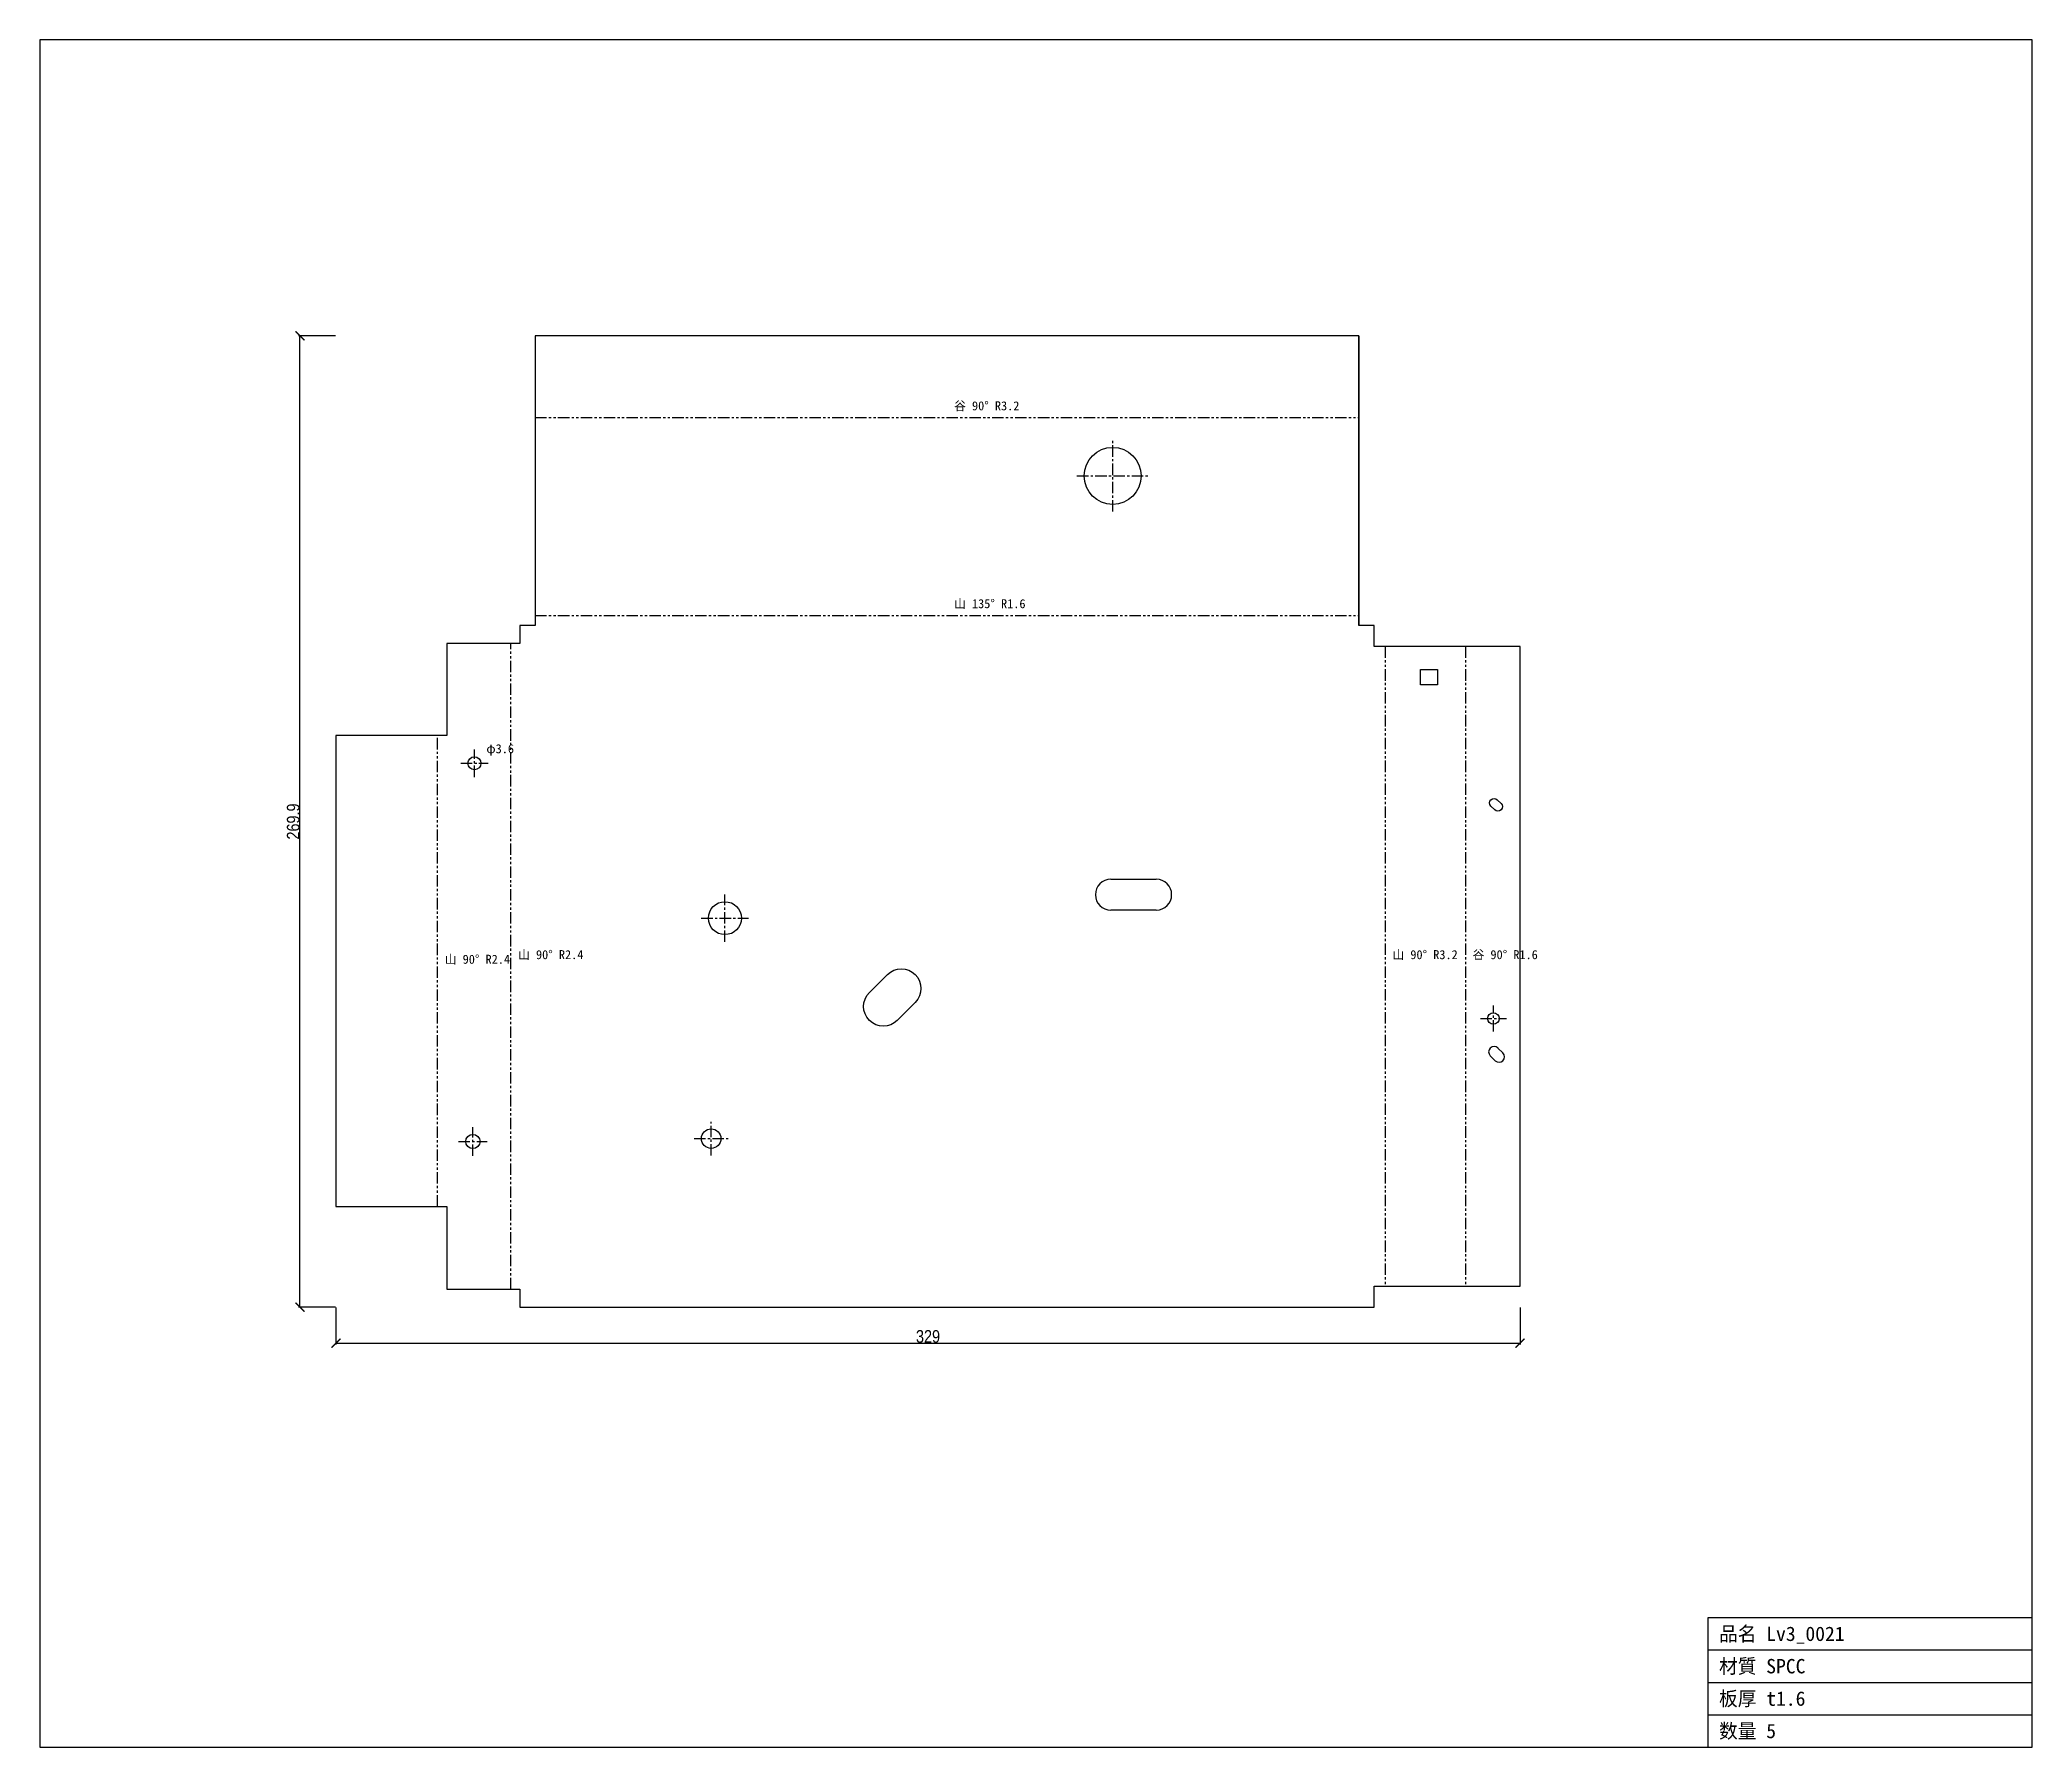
# Model space of a CAD drawing. Header units: millimetres. Extents: x -133 to 420, y -122 to 352.
import ezdxf

# ---------------------------------------------------------------- set-up
doc = ezdxf.new("R2010")
doc.units = ezdxf.units.MM
doc.linetypes.add('CENTER', pattern=[5.08, 3.175, -0.635, 0.635, -0.635])
doc.linetypes.add('PHANTOM', pattern=[6.35, 3.175, -0.635, 0.635, -0.635, 0.635, -0.635])
for name, color, linetype in [('1', 7, 'Continuous'), ('11', 7, 'Continuous'), ('18', 7, 'Continuous'), ('19', 7, 'Continuous'), ('5', 7, 'Continuous'), ('6', 7, 'Continuous')]:
    doc.layers.add(name, color=color, linetype=linetype)
doc.styles.add('OpenSansCondensed-Light', font='OpenSansCondensed-Light.ttf')
doc.dimstyles.new('EZDXF', dxfattribs={"dimtxt": 0.25, "dimasz": 0.175, "dimexe": 0.375, "dimexo": 0.125, "dimgap": 0.1, "dimtad": 1, "dimlfac": 100, "dimzin": 12, "dimdsep": 46, "dimtxsty": 'OpenSansCondensed-Light', "dimblk": 'ARCHTICK', "dimcen": 2.5, "dimazin": 3, "dimtfac": 0.5, "dimtmove": 2, "dimatfit": 3})

# ---------------------------------------------------------------- blocks, each defined once
blk = doc.blocks.new('HOLE_D5_42')
blk.add_circle((0, 0), 2.71)
blk = doc.blocks.new('HOLE_D3_96')
blk.add_circle((0, 0), 1.98)
blk = doc.blocks.new('_ARCHTICK')
at = {"color": 0, "linetype": 'BYBLOCK', "const_width": 0.15}
blk.add_lwpolyline([(-0.5, -0.5), (0.5, 0.5)], dxfattribs=at)

msp = doc.modelspace()

# ---------------------------------------------------------------- linework, layer by layer
at = {"layer": '1', "color": 3, "linetype": 'PHANTOM'}
for p, q in [((4.2, 247.19), (233.07, 247.19)), ((4.2, 192.22), (233.07, 192.22)), ((-2.51, 5), (-2.51, 184.4)), ((240.41, 183.6), (240.41, 94.7)), ((262.66, 183.6), (262.66, 94.7)), ((-22.88, 27.98), (-22.88, 158.86)), ((240.41, 94.7), (240.41, 5.8)), ((262.66, 94.7), (262.66, 5.8))]:
    msp.add_line(p, q, dxfattribs=at)
at = {"layer": '19', "color": 7, "linetype": 'CONTINUOUS'}
for p, q in [((420.12, 352.13), (-133.4, 352.13)), ((-133.4, 352.13), (-133.4, -122.25)), ((420.12, -122.25), (420.12, 352.13)), ((330.12, -122.25), (330.12, -86.25)), ((330.12, -86.25), (420.12, -86.25)), ((330.12, -95.25), (420.12, -95.25)), ((330.12, -104.25), (420.12, -104.25)), ((330.12, -113.25), (420.12, -113.25)), ((-133.4, -122.25), (420.12, -122.25))]:
    msp.add_line(p, q, dxfattribs=at)
at = {"layer": '5', "color": 7, "linetype": 'CONTINUOUS'}
for p, q in [((233.07, 269.88), (4.2, 269.88)), ((4.2, 269.88), (4.2, 189.4)), ((233.07, 245.76), (233.07, 269.88)), ((233.07, 269.88), (233.07, 189.4)), ((233.07, 210.84), (233.06, 245.76)), ((233.07, 189.4), (233.07, 210.84)), ((4.2, 189.4), (0, 189.4)), ((0, 189.4), (0, 184.4)), ((237.27, 189.4), (233.07, 189.4)), ((237.27, 183.6), (237.27, 189.4)), ((0, 184.4), (-20.37, 184.4)), ((-20.37, 184.4), (-20.37, 158.86)), ((277.86, 183.6), (237.27, 183.6)), ((277.86, 5.8), (277.86, 183.6)), ((250.15, 177.15), (254.95, 177.15)), ((250.15, 172.91), (250.15, 177.15)), ((254.95, 177.15), (254.95, 172.91)), ((254.95, 172.91), (250.15, 172.91)), ((-20.37, 158.86), (-51.14, 158.86)), ((-51.14, 158.86), (-51.14, 90.18)), ((164.14, 118.9), (167.65, 118.9)), ((167.65, 118.9), (173.73, 118.9)), ((173.73, 118.9), (174.11, 118.9)), ((174.11, 118.9), (176.76, 118.9)), ((176.76, 110.33), (164.14, 110.33)), ((-51.14, 90.18), (-51.14, 27.99)), ((271.71, 72), (273.09, 70.63)), ((270.94, 68.48), (269.56, 69.85)), ((269.56, 69.85), (270.94, 68.48)), ((-51.14, 27.98), (-44.97, 27.98)), ((-44.98, 27.98), (-20.37, 27.98)), ((-20.37, 27.98), (-20.37, 5)), ((237.27, 0), (237.27, 5.8)), ((237.27, 5.8), (251.08, 5.8)), ((251.08, 5.8), (254.62, 5.8)), ((254.62, 5.8), (277.86, 5.8)), ((-20.37, 5), (0, 5)), ((0, 5), (0, 0)), ((0, 0), (237.27, 0))]:
    msp.add_line(p, q, dxfattribs=at)
for points in [[(271.51, 141.01), (272.56, 139.95, -1), (270.81, 138.2), (269.75, 139.25, -1)], [(97.07, 87.41), (102.07, 92.42, -1), (109.79, 84.7), (104.79, 79.69, -1)]]:
    msp.add_lwpolyline(points, format="xyb", close=True, dxfattribs=at)
for centre, radius in [((164.66, 230.97), 7.92), ((-12.66, 151.11), 1.81), ((56.95, 108.09), 4.58), ((270.43, 80.2), 1.61)]:
    msp.add_circle(centre, radius, dxfattribs=at)
for centre, radius, start, end in [((164.14, 114.61), 4.29, 90, -90), ((176.76, 114.61), 4.29, -90, 90), ((270.64, 70.92), 1.52, 45, -135), ((272.01, 69.55), 1.52, -135, 45)]:
    msp.add_arc(centre, radius, start, end, dxfattribs=at)
at = {"layer": '6', "color": 1, "linetype": 'CENTER'}
for p, q in [((164.66, 221.06), (164.66, 240.89)), ((154.75, 230.97), (174.58, 230.97)), ((-16.47, 151.11), (-8.85, 151.11)), ((-12.66, 147.3), (-12.66, 154.92)), ((56.95, 101.51), (56.95, 114.66)), ((50.38, 108.09), (63.53, 108.09)), ((270.43, 76.58), (270.43, 83.81)), ((266.81, 80.2), (274.04, 80.2)), ((-13.09, 42.05), (-13.09, 50.01)), ((53.11, 42.12), (53.11, 51.54)), ((-17.07, 46.03), (-9.11, 46.03)), ((48.4, 46.83), (57.82, 46.83))]:
    msp.add_line(p, q, dxfattribs=at)

# ---------------------------------------------------------------- block references
at = {"layer": '5', "color": 7, "linetype": 'CONTINUOUS'}
for name, p in [('HOLE_D3_96', (-13.09, 46.03)), ('HOLE_D5_42', (53.11, 46.83))]:
    msp.add_blockref(name, p, dxfattribs=at)

# ---------------------------------------------------------------- texts
at = {"layer": '18', "color": 2}
for s, height, p in [('谷 90° R3.2', 2.5, (120.63, 249.19)), ('山 135° R1.6', 2.5, (120.63, 194.22)), ('φ3.6', 2.5, (-9.35, 153.92)), ('山 90° R2.4', 2.5, (-20.88, 95.42)), ('山 90° R2.4', 2.5, (-0.51, 96.7)), ('山 90° R3.2', 2.5, (242.41, 96.7)), ('谷 90° R1.6', 2.5, (264.66, 96.7)), ('品名 Lv3_0021', 4, (333.12, -92.75)), ('材質 SPCC', 4, (333.12, -101.75)), ('板厚 t1.6', 4, (333.12, -110.75)), ('数量 5', 4, (333.12, -119.75))]:
    msp.add_text(s, height=height, dxfattribs=at).set_placement(p)

# ---------------------------------------------------------------- dimensions: what is measured, and where the dimension line sits
at = {"layer": '11', "color": 8}
msp.add_linear_dim(base=(-61.14, 0), p1=(-51.14, 0), p2=(-51.14, 269.88), angle=90, dimstyle='EZDXF', override={"dimtxt": 3.5, "dimasz": 2.5, "dimdec": 1, "dimlfac": 1}, dxfattribs=at).render()
msp.add_linear_dim(base=(-51.14, -10), p1=(-51.14, 0), p2=(277.86, 0), dimstyle='EZDXF', override={"dimtxt": 3.5, "dimasz": 2.5, "dimdec": 1, "dimlfac": 1}, dxfattribs=at).render()

doc.saveas('drawing.dxf')
